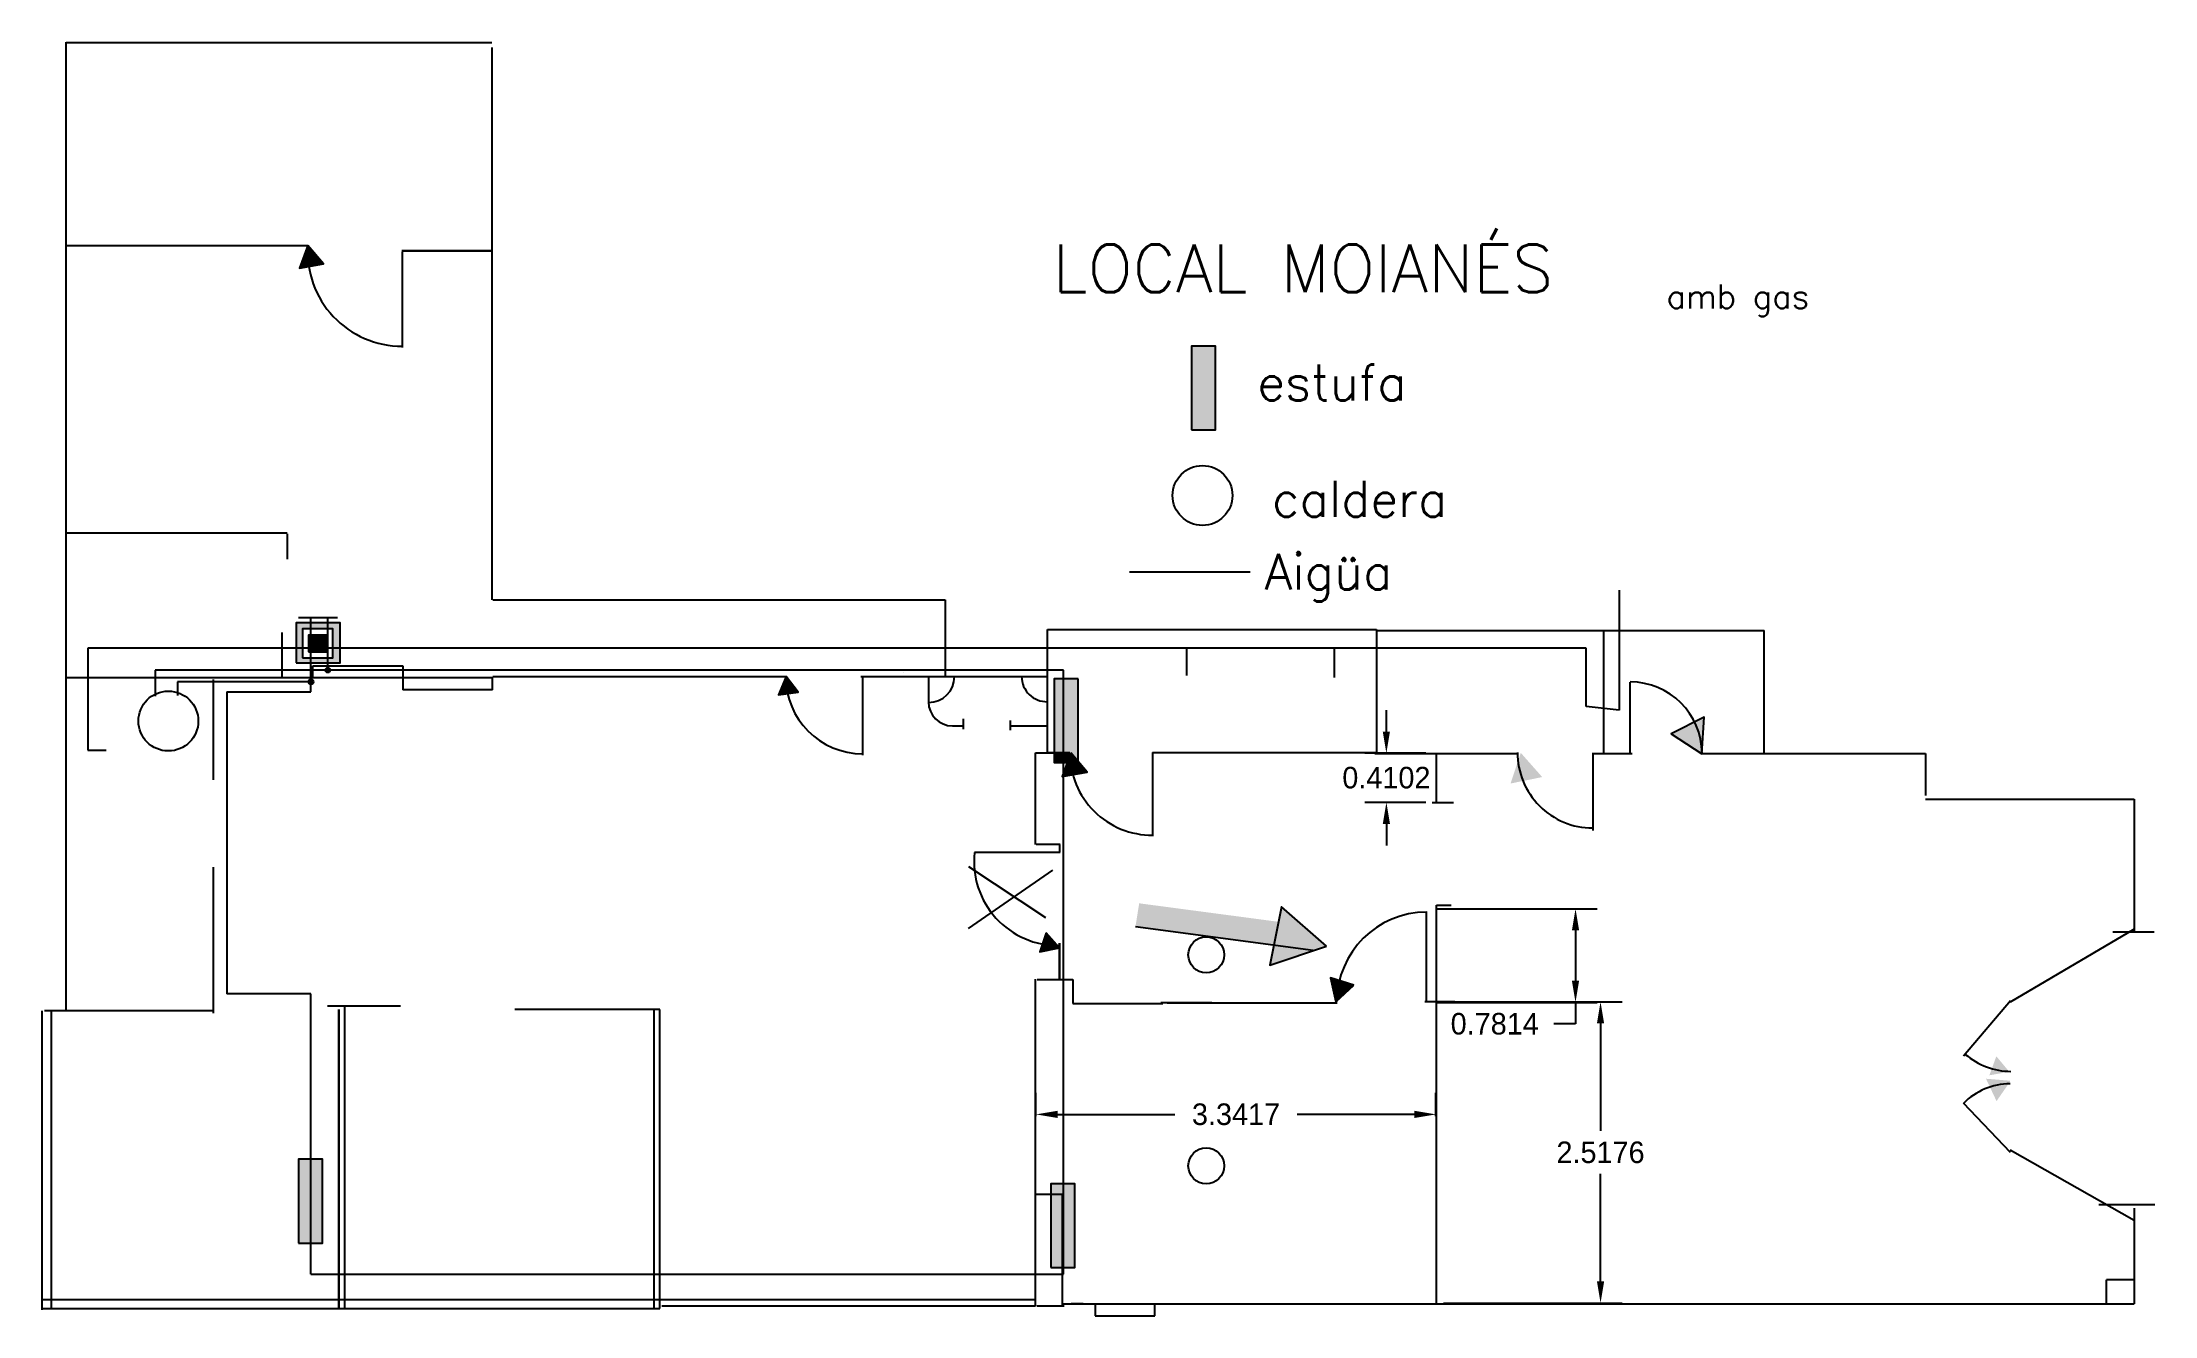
# Model space of a CAD drawing. Extents: x -0.2 to 17.5, y 0.1 to 10.8.
import ezdxf

# ---------------------------------------------------------------- set-up
doc = ezdxf.new("R2010")
doc.units = 0
doc.header["$MEASUREMENT"] = 0
doc.linetypes.add('TRAZOS2', pattern=[0.375, 0.25, -0.125])
doc.layers.get('0').update_dxf_attribs({"linetype": 'CONTINUOUS'})
doc.layers.get('DEFPOINTS').update_dxf_attribs({"linetype": 'CONTINUOUS'})
doc.styles.add('ADESK1', font='romans')
doc.dimstyles.get("Standard").update_dxf_attribs({"dimtxt": 0.18, "dimasz": 0.18, "dimexe": 0.18, "dimexo": 0.0625, "dimgap": 0.09, "dimtad": 0, "dimtih": 1, "dimtoh": 1, "dimdec": 4, "dimzin": 0, "dimtxsty": 'STANDARD', "dimcen": 0.09, "dimazin": 3, "dimtfac": 1, "dimtdec": 4, "dimtofl": 0, "dimtmove": 0, "dimatfit": 3, "dimtolj": 1, "dimtzin": 0})

# ---------------------------------------------------------------- blocks, each defined once
blk = doc.blocks.new('*D2')
at = {"color": 0, "linetype": 'BYBLOCK'}
for p, q in [((8.126, 1.814), (8.126, 2.008)), ((11.467, 1.814), (11.467, 2.008)), ((8.306, 1.828), (9.287, 1.828)), ((11.287, 1.828), (10.307, 1.828))]:
    blk.add_line(p, q, dxfattribs=at)
for points in [[(8.306, 1.858), (8.306, 1.798), (8.126, 1.828)], [(11.287, 1.858), (11.287, 1.798), (11.467, 1.828)]]:
    blk.add_solid(points, dxfattribs=at)
at = {"layer": 'DEFPOINTS', "color": 0, "linetype": 'BYBLOCK'}
for p in [(8.126, 1.828), (8.126, 1.751), (11.467, 1.751)]:
    blk.add_point(p, dxfattribs=at)
at = {"color": 0, "linetype": 'BYBLOCK', "insert": (9.797, 1.828), "char_height": 0.18, "attachment_point": 5}
blk.add_mtext('\\A1;3.3417', dxfattribs=at)
blk = doc.blocks.new('*D3')
at = {"color": 0, "linetype": 'BYBLOCK'}
for p, q in [((11.53, 2.769), (13.022, 2.769)), ((12.842, 2.589), (12.842, 1.69)), ((12.842, 0.432), (12.842, 1.33)), ((11.53, 0.252), (13.022, 0.252))]:
    blk.add_line(p, q, dxfattribs=at)
for points in [[(12.812, 2.589), (12.872, 2.589), (12.842, 2.769)], [(12.812, 0.432), (12.872, 0.432), (12.842, 0.252)]]:
    blk.add_solid(points, dxfattribs=at)
at = {"layer": 'DEFPOINTS', "color": 0, "linetype": 'BYBLOCK'}
for p in [(11.467, 2.769), (11.467, 0.252), (12.842, 0.252)]:
    blk.add_point(p, dxfattribs=at)
at = {"color": 0, "linetype": 'BYBLOCK', "insert": (12.842, 1.51), "char_height": 0.18, "attachment_point": 5}
blk.add_mtext('\\A1;2.5176', dxfattribs=at)
blk = doc.blocks.new('*D4')
at = {"color": 0, "linetype": 'BYBLOCK'}
for p, q in [((11.053, 5.025), (11.053, 5.205)), ((11.383, 4.845), (10.873, 4.845)), ((11.383, 4.434), (10.873, 4.434)), ((11.053, 4.254), (11.053, 4.074))]:
    blk.add_line(p, q, dxfattribs=at)
for points in [[(11.023, 5.025), (11.083, 5.025), (11.053, 4.845)], [(11.023, 4.254), (11.083, 4.254), (11.053, 4.434)]]:
    blk.add_solid(points, dxfattribs=at)
at = {"layer": 'DEFPOINTS', "color": 0, "linetype": 'BYBLOCK'}
for p in [(11.446, 4.845), (11.053, 4.434), (11.446, 4.434)]:
    blk.add_point(p, dxfattribs=at)
at = {"color": 0, "linetype": 'BYBLOCK', "insert": (11.053, 4.64), "char_height": 0.18, "attachment_point": 5}
blk.add_mtext('\\A1;0.4102', dxfattribs=at)
blk = doc.blocks.new('*D5')
at = {"color": 0, "linetype": 'BYBLOCK'}
for p, q in [((11.469, 3.546), (12.813, 3.546)), ((12.633, 3.366), (12.633, 2.944)), ((11.469, 2.764), (12.813, 2.764)), ((12.633, 2.764), (12.633, 2.584)), ((12.633, 2.584), (12.453, 2.584))]:
    blk.add_line(p, q, dxfattribs=at)
for points in [[(12.603, 3.366), (12.663, 3.366), (12.633, 3.546)], [(12.603, 2.944), (12.663, 2.944), (12.633, 2.764)]]:
    blk.add_solid(points, dxfattribs=at)
at = {"layer": 'DEFPOINTS', "color": 0, "linetype": 'BYBLOCK'}
for p in [(11.406, 3.546), (11.406, 2.764), (12.633, 2.764)]:
    blk.add_point(p, dxfattribs=at)
at = {"color": 0, "linetype": 'BYBLOCK', "insert": (11.958, 2.584), "char_height": 0.18, "attachment_point": 5}
blk.add_mtext('\\A1;0.7814', dxfattribs=at)

msp = doc.modelspace()

# ---------------------------------------------------------------- hatches: boundary and pattern name
h = msp.add_hatch(color=4)
h.paths.add_polyline_path([(2.04675, 9.08438), (2.04315, 9.08438, 0.05543826), (2.05154, 8.90987), (2.17521, 8.93195)])
h.paths.add_polyline_path([(2.04315, 9.08438), (2.04275, 9.08438), (1.9747, 8.89615), (2.05154, 8.90987, -0.05543826)])
for color, points in [(6, [(9.62541, 8.24542), (9.42541, 8.24542), (9.42541, 7.54542), (9.62541, 7.54542)]), (6, [(2.2058, 5.83146), (2.04836, 5.83146), (2.04836, 5.69118), (2.2058, 5.69118)]), (4, [(8.30543, 3.23921, -0.0450466), (8.18025, 3.251), (8.15803, 3.18514), (8.32112, 3.2179), (8.32112, 3.22138)]), (4, [(8.21206, 3.34527), (8.18025, 3.251, 0.0450466), (8.30543, 3.23921)]), (4, [(10.66042, 2.94463), (10.58533, 2.96732), (10.63126, 2.77129), (10.63517, 2.77129), (10.63909, 2.77498, -0.05715733)]), (4, [(10.78102, 2.90819), (10.66042, 2.94463, 0.05715733), (10.63909, 2.77498)])]:
    msp.add_hatch(color=color).paths.add_polyline_path(points)
h = msp.add_hatch(color=6)
h.paths.add_polyline_path([(2.31296, 5.93443), (1.94665, 5.93443), (1.94665, 5.60008), (2.31296, 5.60008)])
h.paths.add_polyline_path([(1.99864, 5.88509), (2.25138, 5.88509), (2.25138, 5.64167), (1.99864, 5.64167)], flags=16)
h.paths.add_polyline_path([(2.04836, 5.83146), (2.2058, 5.83146), (2.2058, 5.69118), (2.04836, 5.69118)], flags=0)
h.paths.add_polyline_path([(2.2058, 5.83146), (2.04836, 5.83146), (2.04836, 5.69118), (2.2058, 5.69118)], flags=0)
h = msp.add_hatch(color=6)
h.paths.add_polyline_path([(2.21036, 5.55892), (2.21036, 5.54794, -0.37516727), (2.22027, 5.53929), (2.22998, 5.53929, 0.40343035)])
h.paths.add_polyline_path([(2.21036, 5.54794), (2.21036, 5.55892, 0.41448029), (2.18998, 5.53929), (2.20045, 5.53929, -0.37516727)])
h.paths.add_polyline_path([(2.22998, 5.53893, 0.00450571), (2.22998, 5.53929), (2.22027, 5.53929, -0.03379463), (2.22036, 5.53794, -1), (2.20036, 5.53794, -0.03379463), (2.20045, 5.53929), (2.18998, 5.53929, 1.00905221)])
h = msp.add_hatch(color=6)
h.paths.add_polyline_path([(2.22036, 5.53794, 0.03379463), (2.22027, 5.53929), (2.20045, 5.53929, 0.03379463), (2.20036, 5.53794, 1)])
h.paths.add_polyline_path([(2.21036, 5.54794), (2.21036, 5.53929), (2.22027, 5.53929, 0.37516727)])
h.paths.add_polyline_path([(2.21036, 5.54794, 0.37516727), (2.20045, 5.53929), (2.21036, 5.53929)])
h = msp.add_hatch(color=4)
h.paths.add_polyline_path([(6.03882, 5.48472), (6.03881, 5.48472), (6.03503, 5.47567, 0.05204499), (6.05078, 5.34281), (6.13836, 5.35402)])
h.paths.add_polyline_path([(6.03503, 5.47567), (5.9754, 5.33317), (6.05078, 5.34281, -0.05204499)])
h = msp.add_hatch(color=6)
h.paths.add_polyline_path([(2.06875, 5.46134), (2.06875, 5.42139, 0.42913935), (2.08977, 5.44136, 0.42913935)])
h.paths.add_polyline_path([(2.06875, 5.46134, 0.39944365), (2.04977, 5.44136), (2.06875, 5.44136)])
h.paths.add_polyline_path([(2.06875, 5.44136), (2.04977, 5.44136, 0.39944365), (2.06875, 5.42139)])
h = msp.add_hatch(color=6)
h.paths.add_polyline_path([(8.47831, 5.46784), (8.35701, 5.46784), (8.35701, 4.84811), (8.40931, 4.84811, 0.00862775), (8.4097, 4.82439), (8.41824, 4.84776), (8.47831, 4.776)])
h.paths.add_polyline_path([(8.35701, 5.46784), (8.27831, 5.46784), (8.27831, 4.84811), (8.35701, 4.84811)])
h = msp.add_hatch(color=4)
h.paths.add_polyline_path([(13.70629, 5.14734), (13.62687, 5.10721, -0.11215487), (13.6896, 4.84828)])
h.paths.add_polyline_path([(13.62687, 5.10721), (13.43126, 5.00837), (13.68415, 4.84292), (13.6893, 4.84292), (13.6896, 4.84828, 0.11215487)])
h = msp.add_hatch(color=6)
h.paths.add_polyline_path([(8.4097, 4.82439, -0.00862775), (8.40931, 4.84811), (8.35701, 4.84811), (8.35701, 4.76784), (8.38905, 4.76784)])
h.paths.add_polyline_path([(8.41824, 4.84776), (8.4097, 4.82439, 0.02062918), (8.41397, 4.76784), (8.47831, 4.76784), (8.47831, 4.776)])
h.paths.add_polyline_path([(8.35701, 4.84811), (8.27831, 4.84811), (8.27831, 4.76784), (8.35701, 4.76784)])
h = msp.add_hatch(color=4)
h.paths.add_polyline_path([(8.41824, 4.84776), (8.4097, 4.82439, 0.05883282), (8.43404, 4.665), (8.5537, 4.68597)])
h.paths.add_polyline_path([(8.4097, 4.82439), (8.34586, 4.64955), (8.43404, 4.665, -0.05883282)])
h = msp.add_hatch(color=4)
h.paths.add_polyline_path([(12.1757, 4.84835), (12.15258, 4.77929, 0.06853177), (12.19447, 4.61322), (12.35482, 4.64582)])
h.paths.add_polyline_path([(12.15258, 4.77929), (12.08987, 4.59196), (12.19447, 4.61322, -0.06853177)])
h = msp.add_hatch(color=1)
h.paths.add_polyline_path([(10.11369, 3.24001), (10.44045, 3.19663), (10.55185, 3.23449), (10.17768, 3.56237)])
h.paths.add_polyline_path([(10.08081, 3.07439), (10.44045, 3.19663), (10.11369, 3.24001)])
h.paths.add_polyline_path([(10.11369, 3.24001), (10.15271, 3.43659), (8.98806, 3.59121), (8.95672, 3.39362)])
h = msp.add_hatch(color=4)
h.paths.add_polyline_path([(16.14822, 2.31323), (16.10788, 2.20283, 0.05798278), (16.24358, 2.1814), (16.25663, 2.18368)])
h.paths.add_polyline_path([(16.10788, 2.20283), (16.09024, 2.15457), (16.24358, 2.1814, -0.05798278)])
h.paths.add_polyline_path([(16.26312, 2.1019), (16.26312, 2.10905), (16.06183, 2.12575), (16.09465, 2.05617, -0.07141937), (16.25038, 2.08353)])
h.paths.add_polyline_path([(16.25038, 2.08353, 0.07141937), (16.09465, 2.05617), (16.15002, 1.93882)])
h = msp.add_hatch(color=6)
h.paths.add_polyline_path([(2.06875, 1.45246), (1.96476, 1.45246), (1.96476, 0.75246), (2.06875, 0.75246)])
h.paths.add_polyline_path([(2.06875, 0.75246), (2.16476, 0.75246), (2.16476, 1.45246), (2.06875, 1.45246)])
h = msp.add_hatch(color=6)
h.paths.add_polyline_path([(8.45049, 1.24895), (8.35701, 1.24895), (8.35701, 0.54895), (8.45049, 0.54895)])
h.paths.add_polyline_path([(8.34654, 1.15811), (8.25049, 1.15811), (8.25049, 0.54895), (8.34654, 0.54895)])
h.paths.add_polyline_path([(8.35701, 1.24895), (8.25049, 1.24895), (8.25049, 1.15811), (8.34654, 1.15811), (8.34654, 0.54895), (8.35701, 0.54895)])

# ---------------------------------------------------------------- linework, layer by layer
for p, q in [((0.02478, 9.08438), (0.02478, 10.78438)), ((0.02478, 10.78196), (3.57904, 10.78196)), ((3.57904, 10.74133), (3.57904, 9.04133)), ((0.02478, 6.68438), (0.02478, 9.08438)), ((2.04315, 9.08438), (0.02478, 9.08438)), ((3.57904, 9.04133), (2.82904, 9.04133)), ((2.82904, 9.04133), (3.57904, 9.04133)), ((3.57904, 9.04133), (3.57904, 6.12651)), ((0.02478, 5.47438), (0.02478, 6.68438)), ((1.87055, 6.68438), (0.02478, 6.68438)), ((1.87055, 6.67662), (1.87055, 6.46662)), ((3.5893, 6.12651), (7.3662, 6.12651)), ((7.3662, 6.12651), (7.3662, 5.48472)), ((1.82478, 5.85438), (1.82478, 5.47438)), ((8.22112, 4.84811), (8.22112, 5.87811)), ((8.22112, 5.87811), (10.97112, 5.87811)), ((10.97112, 5.87811), (10.97112, 4.84811)), ((10.97112, 5.8706), (12.86776, 5.8706)), ((12.85928, 5.8706), (14.20984, 5.8706)), ((12.86776, 5.8706), (12.86776, 4.84292)), ((14.20984, 4.84292), (14.20984, 5.8706)), ((0.02478, 2.69438), (0.02478, 5.47438)), ((1.82478, 5.47438), (0.02478, 5.47438)), ((2.08585, 5.47438), (1.82478, 5.47438)), ((3.5893, 5.48472), (6.04465, 5.48472)), ((6.04465, 5.48472), (6.04465, 5.48472)), ((6.66396, 5.48472), (8.22112, 5.48472)), ((7.22811, 5.48472), (7.22811, 5.27362)), ((1.25671, 4.62305), (1.25671, 5.46205)), ((7.51892, 5.13155), (7.51892, 5.04466)), ((7.42811, 5.07362), (7.51892, 5.07362)), ((7.91161, 5.11707), (7.91161, 5.03742)), ((7.91161, 5.07362), (8.22112, 5.07362)), ((8.12112, 4.08277), (8.12112, 4.84811)), ((8.12112, 4.84811), (8.37112, 4.84811)), ((8.40931, 4.84811), (8.22112, 4.84811)), ((10.97112, 4.84811), (9.0998, 4.84811)), ((10.95535, 4.84292), (12.1488, 4.84292)), ((12.77649, 4.84292), (12.80535, 4.84292)), ((12.80535, 4.84292), (13.10535, 4.84292)), ((13.68966, 4.84292), (14.05535, 4.84292)), ((14.05523, 4.84292), (15.55523, 4.84292)), ((15.55523, 4.84292), (15.55523, 4.49292)), ((15.55523, 4.46253), (17.29944, 4.46253)), ((17.29944, 4.46253), (17.29944, 3.35314)), ((8.32662, 4.08277), (8.12662, 4.08277)), ((8.32297, 4.08297), (8.32297, 4.0173)), ((1.25671, 2.67305), (1.25671, 3.89305)), ((17.12192, 3.35314), (17.46778, 3.35314)), ((8.32112, 2.95811), (8.32112, 3.25811)), ((8.32112, 3.25811), (8.32112, 2.95811)), ((8.32112, 2.95811), (8.32112, 3.25811)), ((8.12112, 0.22811), (8.12112, 2.95811)), ((8.13498, 2.95504), (8.43498, 2.95504)), ((8.43498, 2.95504), (8.43498, 2.75504)), ((-0.17522, 0.19438), (-0.17522, 2.69438)), ((1.25671, 2.69438), (-0.15522, 2.69438)), ((2.20816, 2.73417), (2.81816, 2.73417)), ((2.30327, 0.20525), (2.30327, 2.70525)), ((2.30327, 2.70525), (2.30327, 0.20525)), ((4.98327, 2.70525), (3.77327, 2.70525)), ((4.98327, 0.20525), (4.98327, 2.70525)), ((8.43498, 2.75504), (9.18498, 2.75504)), ((8.34654, 1.15811), (8.11654, 1.15811)), ((8.34654, 0.22811), (8.34654, 1.15811)), ((17.47163, 1.07354), (17.004, 1.07354)), ((17.29944, 1.04314), (17.29944, 0.24576)), ((17.06944, 0.24576), (17.06944, 0.44537)), ((17.29944, 0.44537), (17.06944, 0.44537)), ((-0.16673, 0.20525), (2.30327, 0.20525)), ((2.30327, 0.20525), (4.98327, 0.20525)), ((5.00112, 0.22811), (8.12112, 0.22811)), ((8.1317, 0.22811), (8.3617, 0.22811)), ((8.34656, 0.24576), (17.29944, 0.24576)), ((8.51949, 0.24576), (8.41949, 0.24576)), ((8.41949, 0.24576), (8.61949, 0.24576)), ((8.61949, 0.24576), (8.61949, 0.14576)), ((9.11949, 0.14576), (9.11949, 0.24576)), ((8.61949, 0.14576), (9.11949, 0.14576))]:
    msp.add_line(p, q)
at = {"color": 4}
for p, q in [((2.83189, 9.03483), (2.83189, 8.23483)), ((2.08585, 5.47474), (2.08585, 5.57474)), ((2.08585, 5.57474), (2.83585, 5.57474)), ((3.58585, 5.47474), (2.08585, 5.47474)), ((2.83585, 5.57474), (2.83585, 5.37474)), ((3.58585, 5.37474), (3.58585, 5.47474)), ((6.67811, 5.47849), (6.67811, 4.82849)), ((7.01715, 5.51533), (7.01715, 5.51533)), ((3.58585, 5.37474), (2.83585, 5.37474)), ((13.08834, 4.83967), (13.08834, 5.43967)), ((9.0998, 4.85095), (9.0998, 4.15095)), ((12.77649, 4.84835), (12.77649, 4.19835)), ((8.32734, 4.01492), (7.61314, 4.01492)), ((11.38938, 2.77357), (11.38938, 3.52357)), ((16.26781, 2.77527), (15.87301, 2.31377)), ((16.26781, 1.51042), (15.87301, 1.92064))]:
    msp.add_line(p, q, dxfattribs=at)
at = {"color": 174}
for p, q in [((8.90647, 6.35998), (9.91381, 6.35998)), ((12.99689, 6.208), (12.99689, 5.20493)), ((12.72216, 5.72166), (0.2067, 5.72166)), ((0.2067, 5.72166), (0.2067, 4.87057)), ((9.38391, 5.72398), (9.38391, 5.49432)), ((10.6159, 5.72166), (10.6159, 5.47849)), ((12.72216, 5.23533), (12.72216, 5.72166)), ((12.99689, 5.20493), (12.72216, 5.23533)), ((0.2067, 4.87057), (0.35932, 4.87057))]:
    msp.add_line(p, q, dxfattribs=at)
at = {"color": 6}
for p, q in [((1.96531, 5.97822), (2.29027, 5.97822)), ((2.06875, 5.35691), (2.06875, 5.97822)), ((2.21036, 5.53794), (2.21036, 5.97822)), ((8.35701, 5.53929), (0.76715, 5.53929)), ((0.76715, 5.53929), (0.76715, 5.32096)), ((8.35701, 0.49355), (8.35701, 5.53929)), ((2.06977, 5.44136), (0.95402, 5.44136)), ((0.95402, 5.44136), (0.95402, 5.32643)), ((1.36667, 5.35691), (1.36667, 2.83404)), ((1.36667, 5.35691), (2.06875, 5.35691)), ((10.44045, 3.19663), (8.95672, 3.39362)), ((2.06875, 2.83404), (1.36667, 2.83404)), ((2.06875, 0.49355), (2.06875, 2.83404)), ((2.06875, 0.49355), (8.35701, 0.49355))]:
    msp.add_line(p, q, dxfattribs=at)
at = {"color": 3}
for p, q in [((11.47112, 4.43446), (11.47112, 4.84292)), ((11.43585, 4.43446), (11.61241, 4.43446)), ((11.47112, 0.24576), (11.47112, 3.57487)), ((-0.09856, 0.20525), (-0.09856, 2.69438)), ((2.35327, 0.20525), (2.35327, 2.73417)), ((4.93327, 2.70525), (4.93327, 0.20525)), ((9.59473, 2.75931), (9.16855, 2.75931)), ((9.22283, 2.75931), (10.64327, 2.75927)), ((8.12112, 0.27811), (-0.17522, 0.27811)), ((4.93327, 0.27811), (4.93327, 0.20525))]:
    msp.add_line(p, q, dxfattribs=at)
at = {"color": 1}
for p, q in [((7.56335, 3.8979), (8.20438, 3.47236)), ((7.56335, 3.38117), (8.26544, 3.86751))]:
    msp.add_line(p, q, dxfattribs=at)
at = {"linetype": 'TRAZOS2'}
for p, q in [((11.47112, 3.57487), (11.59378, 3.57487)), ((11.37388, 2.77129), (11.63221, 2.77129))]:
    msp.add_line(p, q, dxfattribs=at)
at = {"color": 4}
for points in [[(2.04395, 9.08771), (1.9747, 8.89615), (2.17521, 8.93195)], [(6.03882, 5.48472), (5.9754, 5.33317), (6.13836, 5.35402)], [(13.68912, 4.83967), (13.70629, 5.14734), (13.43126, 5.00837)], [(8.41824, 4.84776), (8.34586, 4.64955), (8.5537, 4.68597)], [(8.21206, 3.34527), (8.15803, 3.18514), (8.32373, 3.21842)], [(10.78102, 2.90819), (10.58533, 2.96732), (10.63196, 2.76829)]]:
    msp.add_lwpolyline(points, close=True, dxfattribs=at)
at = {"color": 6}
for points in [[(9.42541, 7.54542), (9.62541, 7.54542), (9.62541, 8.24542), (9.42541, 8.24542)], [(1.94665, 5.60008), (2.31296, 5.60008), (2.31296, 5.93443), (1.94665, 5.93443)], [(1.99864, 5.64167), (2.25138, 5.64167), (2.25138, 5.88509), (1.99864, 5.88509)], [(2.04836, 5.69118), (2.2058, 5.69118), (2.2058, 5.83146), (2.04836, 5.83146)], [(8.47831, 5.46784), (8.27831, 5.46784), (8.27831, 4.76784), (8.47831, 4.76784)], [(10.55185, 3.23449), (10.17768, 3.56237), (10.08081, 3.07439)], [(1.96476, 0.75246), (2.16476, 0.75246), (2.16476, 1.45246), (1.96476, 1.45246)], [(8.25049, 0.54895), (8.45049, 0.54895), (8.45049, 1.24895), (8.25049, 1.24895)]]:
    msp.add_lwpolyline(points, close=True, dxfattribs=at)
at = {"color": 4}
for points in [[(17.29944, 3.37585), (16.26312, 2.76485)], [(16.26312, 1.53104), (17.29944, 0.94528)]]:
    msp.add_lwpolyline(points, dxfattribs=at)
at = {"color": 6}
for centre, radius in [((9.51698, 6.99829), 0.25), ((2.20998, 5.53893), 0.02), ((2.21036, 5.53794), 0.01), ((0.87826, 5.11374), 0.25), ((2.06977, 5.44136), 0.02)]:
    msp.add_circle(centre, radius, dxfattribs=at)
for centre in [(9.54852, 3.16082), (9.54852, 1.39785)]:
    msp.add_circle(centre, 0.15)
at = {"color": 4}
for centre, radius, start, end in [((2.83189, 9.03483), 0.7903, 176.40494, 270), ((6.67935, 5.48472), 0.64438, 180.000505, 269.88996), ((13.08834, 4.83967), 0.60133, 0.309806, 90), ((9.09682, 4.84776), 0.68751, 179.970395, 270.248598), ((12.77649, 4.84835), 0.62771, 179.703216, 270), ((8.30813, 3.93839), 0.69919, 173.715974, 271.064926), ((11.38938, 2.76684), 0.75033, 90, 179.660045), ((16.27522, 2.78121), 0.59436, 229.453628, 269.548225), ((16.26781, 1.52752), 0.55629, 90.482697, 135.123697)]:
    msp.add_arc(centre, radius, start, end, dxfattribs=at)
for centre, radius, start, end in [((7.22804, 5.48637), 0.21772, 270.018891, 359.566421), ((8.21703, 5.48637), 0.21093, 180.447531, 271.112257), ((7.42811, 5.27362), 0.2, 180, 270)]:
    msp.add_arc(centre, radius, start, end)

# ---------------------------------------------------------------- texts
at = {"insert": (8.26544, 9.09562), "char_height": 0.4, "width": 6.6546, "attachment_point": 1, "style": 'ADESK1'}
msp.add_mtext('LOCAL MOIANÉS', dxfattribs=at)
at = {"color": 6, "attachment_point": 1, "style": 'ADESK1'}
for s, insert, char_height, width in [('\\C256;amb gas', (13.39372, 8.76126), 0.2, 2.8389), ('\\C256;estufa', (9.97487, 8.09255), 0.3, 3.1747), ('\\C256;caldera', (10.09697, 7.11988), 0.3, 1.8315)]:
    msp.add_mtext(s, dxfattribs=dict(at, insert=insert, char_height=char_height, width=width))
at = {"color": 174, "insert": (10.03592, 6.51196), "char_height": 0.3, "width": 1.7094, "attachment_point": 1, "style": 'ADESK1'}
msp.add_mtext('\\C256;Aigüa', dxfattribs=at)

# ---------------------------------------------------------------- dimensions: what is measured, and where the dimension line sits
at = {"color": 2}
for base, p1, p2, picture, middle in [((11.05331, 4.43446), (11.44566, 4.84468), (11.44566, 4.43446), '*D4', (11.05331, 4.63957)), ((12.63252, 2.76428), (11.40643, 3.54565), (11.40643, 2.76428), '*D5', (11.95752, 2.58428)), ((12.84157, 0.25168), (11.46749, 2.76925), (11.46749, 0.25168), '*D3', (12.84157, 1.51047))]:
    dim = msp.add_linear_dim(base=base, p1=p1, p2=p2, angle=90, dimstyle='STANDARD', dxfattribs=at)
    dim.commit()
    dim.dimension.update_dxf_attribs({"geometry": picture, "text_midpoint": middle})
dim = msp.add_linear_dim(base=(8.12575, 1.8279), p1=(11.46749, 1.75128), p2=(8.12575, 1.75128), dimstyle='STANDARD', dxfattribs=at)
dim.commit()
dim.dimension.update_dxf_attribs({"geometry": '*D2', "text_midpoint": (9.79662, 1.8279)})

doc.saveas('drawing.dxf')
